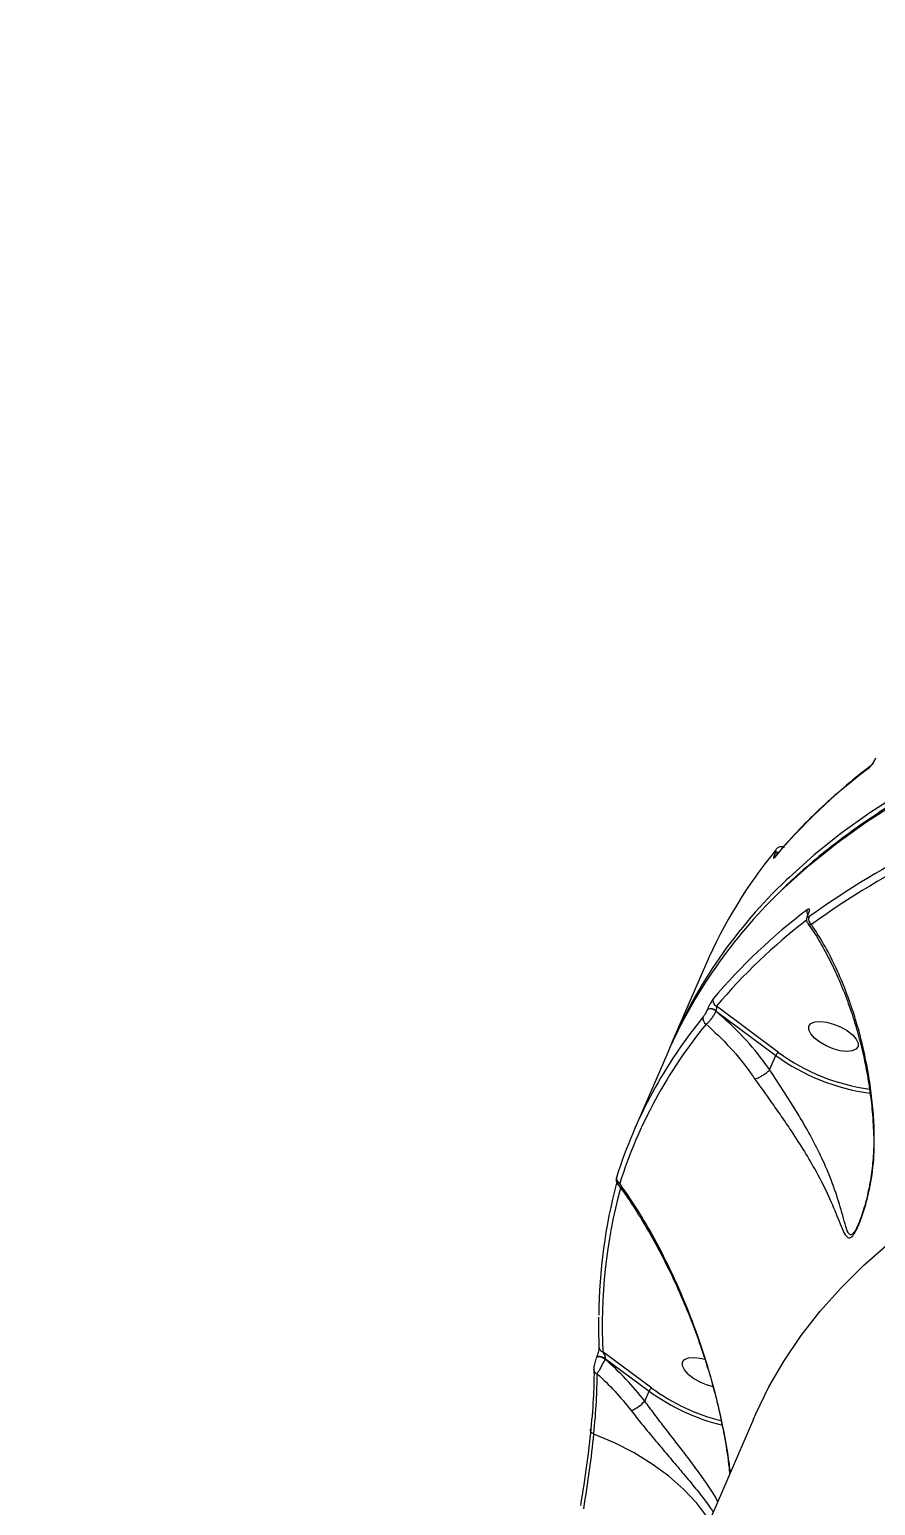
# Model space of a CAD drawing. Header units: millimetres. Extents: x -5238 to 5144, y -3542 to 5092.
# Drawn here: x 2066.2 to 2209.4, y 1084.5 to 1334.4 of the extents above; entities that cross this region are included whole.
import ezdxf

# ---------------------------------------------------------------- set-up
doc = ezdxf.new("R2010")
doc.units = ezdxf.units.MM
for name, color, linetype in [('DIKOM_ОБЪЕКТ', 7, 'Continuous'), ('DIKOM_РАЗМЕР_ЗОНА', 7, 'Continuous'), ('DIKOM_РАЗМЕР_ОБЪЕКТА', 7, 'Continuous')]:
    doc.layers.add(name, color=color, linetype=linetype)
doc.styles.add('style1', font='arial.ttf', dxfattribs={"width": 0.8})
doc.dimstyles.new('1-50', dxfattribs={"dimtxt": 300, "dimasz": 200, "dimexe": 100, "dimexo": 0, "dimgap": 100, "dimtad": 1, "dimtxsty": 'style1', "dimcen": 200, "dimclrd": 7, "dimclre": 7, "dimclrt": 7, "dimadec": 1, "dimazin": 2, "dimtfac": 1, "dimtmove": 0, "dimatfit": 2, "dimfxl": 0, "dimlwd": 25, "dimlwe": 18, "dimarcsym": 0})

# ---------------------------------------------------------------- blocks, each defined once
blk = doc.blocks.new('*D0')
at = {"layer": 'Defpoints', "color": 0, "transparency": 16777216}
for p in [(2469.51, 3229.24), (-4251.52, -643.28), (-419.57, -643.28)]:
    blk.add_point(p, dxfattribs=at)
at = {"layer": 'DIKOM_РАЗМЕР_ОБЪЕКТА', "color": 7, "lineweight": 18, "transparency": 16777216}
for p, q in [((2469.51, 3229.24), (-4351.52, 3229.24)), ((-419.57, -643.28), (-4351.52, -643.28))]:
    blk.add_line(p, q, dxfattribs=at)
at = {"layer": 'DIKOM_РАЗМЕР_ОБЪЕКТА', "color": 7, "lineweight": 25, "transparency": 16777216}
blk.add_line((-4251.52, 3029.24), (-4251.52, -443.28), dxfattribs=at)
at = {"layer": 'DIKOM_РАЗМЕР_ОБЪЕКТА', "color": 7, "transparency": 16777216}
for points in [[(-4284.86, 3029.24), (-4218.19, 3029.24), (-4251.52, 3229.24)], [(-4284.86, -443.28), (-4218.19, -443.28), (-4251.52, -643.28)]]:
    blk.add_solid(points, dxfattribs=at)
at = {"layer": 'DIKOM_РАЗМЕР_ОБЪЕКТА', "color": 7, "transparency": 16777216, "insert": (-4504.8, 1292.98), "char_height": 300, "attachment_point": 5, "rotation": 90, "style": 'style1'}
blk.add_mtext('3900', dxfattribs=at)
blk = doc.blocks.new('*D1')
at = {"layer": 'Defpoints', "color": 0, "transparency": 16777216}
for p in [(-4787.63, 5091.56), (3144.22, 5091.56), (-2554.16, -2403.28)]:
    blk.add_point(p, dxfattribs=at)
at = {"layer": 'DIKOM_РАЗМЕР_ЗОНА', "color": 7, "lineweight": 18, "transparency": 16777216}
for p, q in [((3144.22, 5091.56), (-4887.63, 5091.56)), ((-2554.16, -2403.28), (-4887.63, -2403.28))]:
    blk.add_line(p, q, dxfattribs=at)
at = {"layer": 'DIKOM_РАЗМЕР_ЗОНА', "color": 7, "lineweight": 25, "transparency": 16777216}
blk.add_line((-4787.63, -2203.28), (-4787.63, 4891.56), dxfattribs=at)
at = {"layer": 'DIKOM_РАЗМЕР_ЗОНА', "color": 7, "transparency": 16777216}
for points in [[(-4820.97, 4891.56), (-4754.3, 4891.56), (-4787.63, 5091.56)], [(-4820.97, -2203.28), (-4754.3, -2203.28), (-4787.63, -2403.28)]]:
    blk.add_solid(points, dxfattribs=at)
at = {"layer": 'DIKOM_РАЗМЕР_ЗОНА', "color": 7, "transparency": 16777216, "insert": (-5040.81, 1344.14), "char_height": 300, "attachment_point": 5, "rotation": 90, "style": 'style1'}
blk.add_mtext('7500', dxfattribs=at)
blk = doc.blocks.new('*D2')
at = {"layer": 'Defpoints', "color": 0, "transparency": 16777216}
for p in [(5144.22, 2720.02), (-4054.16, -903.28), (5144.22, -3441.88)]:
    blk.add_point(p, dxfattribs=at)
at = {"layer": 'DIKOM_РАЗМЕР_ЗОНА', "color": 7, "lineweight": 18, "transparency": 16777216}
for p, q in [((5144.22, 2720.02), (5144.22, -3541.88)), ((-4054.16, -903.28), (-4054.16, -3541.88))]:
    blk.add_line(p, q, dxfattribs=at)
at = {"layer": 'DIKOM_РАЗМЕР_ЗОНА', "color": 7, "lineweight": 25, "transparency": 16777216}
blk.add_line((-3854.16, -3441.88), (4944.22, -3441.88), dxfattribs=at)
at = {"layer": 'DIKOM_РАЗМЕР_ЗОНА', "color": 7, "transparency": 16777216}
for points in [[(-3854.16, -3408.54), (-3854.16, -3475.21), (-4054.16, -3441.88)], [(4944.22, -3408.54), (4944.22, -3475.21), (5144.22, -3441.88)]]:
    blk.add_solid(points, dxfattribs=at)
at = {"layer": 'DIKOM_РАЗМЕР_ЗОНА', "color": 7, "transparency": 16777216, "insert": (545.03, -3188.7), "char_height": 300, "attachment_point": 5, "style": 'style1'}
blk.add_mtext('9200', dxfattribs=at)
blk = doc.blocks.new('*D3')
at = {"layer": 'Defpoints', "color": 0, "transparency": 16777216}
for p in [(3889.93, 2956), (-2405.68, -161.05), (3889.93, -2949.28)]:
    blk.add_point(p, dxfattribs=at)
at = {"layer": 'DIKOM_РАЗМЕР_ОБЪЕКТА', "color": 7, "lineweight": 18, "transparency": 16777216}
for p, q in [((3889.93, 2956), (3889.93, -3049.28)), ((-2405.68, -161.05), (-2405.68, -3049.28))]:
    blk.add_line(p, q, dxfattribs=at)
at = {"layer": 'DIKOM_РАЗМЕР_ОБЪЕКТА', "color": 7, "lineweight": 25, "transparency": 16777216}
blk.add_line((-2205.68, -2949.28), (3689.93, -2949.28), dxfattribs=at)
at = {"layer": 'DIKOM_РАЗМЕР_ОБЪЕКТА', "color": 7, "transparency": 16777216}
for points in [[(-2205.68, -2915.95), (-2205.68, -2982.61), (-2405.68, -2949.28)], [(3689.93, -2915.95), (3689.93, -2982.61), (3889.93, -2949.28)]]:
    blk.add_solid(points, dxfattribs=at)
at = {"layer": 'DIKOM_РАЗМЕР_ОБЪЕКТА', "color": 7, "transparency": 16777216, "insert": (742.13, -2696.01), "char_height": 300, "attachment_point": 5, "style": 'style1'}
blk.add_mtext('6300', dxfattribs=at)

msp = doc.modelspace()

# ---------------------------------------------------------------- linework, layer by layer
at = {"layer": 'DIKOM_ОБЪЕКТ', "color": 7, "linetype": 'Continuous', "lineweight": 15}
for p, q in [((2192.414, 1194.922), (2192.403, 1194.895)), ((2197.989, 1184.585), (2197.952, 1184.499)), ((2198.021, 1184.585), (2198.058, 1184.67)), ((2180.704, 1176.099), (2174.964, 1162.845)), ((2180.965, 1168.486), (2180.953, 1168.458)), ((2182.431, 1168.179), (2182.443, 1168.206)), ((2182.443, 1168.206), (2192.558, 1160.669)), ((2193.029, 1161.166), (2182.496, 1169.013)), ((2174.249, 1161.194), (2168.509, 1147.94)), ((2191.502, 1158.231), (2192.558, 1160.669)), ((2191.498, 1158.225), (2191.502, 1158.231)), ((2206.551, 1132.222), (2206.474, 1132.054)), ((2171.548, 1104.327), (2163.241, 1110.484)), ((2161.73, 1107.51), (2161.724, 1106.863)), ((2162.154, 1109.459), (2162.138, 1109.365)), ((2162.188, 1109.536), (2162.154, 1109.459)), ((2163.657, 1109.228), (2163.691, 1109.306)), ((2163.691, 1109.306), (2171.077, 1103.83)), ((2170.346, 1102.143), (2171.077, 1103.83)), ((2188.764, 1099.092), (2072.313, 830.199))]:
    msp.add_line(p, q, dxfattribs=at)
at = {"layer": 'DIKOM_ОБЪЕКТ', "color": 7, "linetype": 'Continuous', "lineweight": 15, "flags": 128}
for points in [[(2213.637, 1205.118), (2208.461, 1201.787), (2203.581, 1198.283), (2199.001, 1194.608), (2194.727, 1190.765), (2194.347, 1190.402)], [(2193.12, 1188.254), (2194.012, 1189.115), (2198.287, 1192.957), (2202.866, 1196.632), (2207.746, 1200.137), (2212.922, 1203.468)], [(2192.452, 1194.414), (2192.418, 1194.37), (2192.331, 1194.218)], [(2199.118, 1163.607), (2198.479, 1164.33), (2198.15, 1165.017), (2198.158, 1165.614), (2198.503, 1166.071), (2199.157, 1166.352), (2200.067, 1166.434), (2201.158, 1166.31), (2202.343, 1165.991), (2203.526, 1165.501), (2204.611, 1164.881), (2205.509, 1164.182), (2206.149, 1163.459), (2206.478, 1162.771), (2206.469, 1162.175), (2206.124, 1161.717), (2205.47, 1161.436), (2204.561, 1161.354), (2203.469, 1161.478), (2202.284, 1161.798), (2201.101, 1162.287), (2200.017, 1162.907), (2199.118, 1163.607)], [(2188.764, 1099.092), (2189.146, 1099.957), (2191.393, 1104.533), (2193.964, 1108.963), (2196.857, 1113.243), (2200.068, 1117.368), (2203.594, 1121.335), (2207.433, 1125.14), (2211.581, 1128.78)], [(2161.72, 1107.509), (2161.719, 1107.539), (2161.719, 1107.541)], [(2163.657, 1109.228), (2163.429, 1109.373), (2163.173, 1109.492), (2162.909, 1109.577), (2162.657, 1109.621), (2162.439, 1109.62), (2162.272, 1109.573), (2162.169, 1109.486), (2162.154, 1109.459)], [(2163.691, 1109.306), (2163.463, 1109.45), (2163.207, 1109.57), (2162.942, 1109.655), (2162.691, 1109.698), (2162.473, 1109.697), (2162.306, 1109.651), (2162.202, 1109.564), (2162.189, 1109.54)], [(2177.718, 1106.708), (2177.078, 1107.431), (2176.749, 1108.119), (2176.758, 1108.715), (2177.103, 1109.173), (2177.756, 1109.454), (2178.666, 1109.535), (2179.758, 1109.412), (2180.526, 1109.224)], [(2161.742, 1096.565), (2161.58, 1096.635), (2161.438, 1096.723), (2161.322, 1096.826), (2161.235, 1096.939), (2161.181, 1097.058), (2161.161, 1097.181), (2161.176, 1097.302), (2161.226, 1097.417)], [(2181.328, 1081.921), (2181.029, 1082.374), (2179.159, 1084.834), (2176.953, 1087.187), (2174.432, 1089.409), (2171.621, 1091.477), (2168.549, 1093.371), (2165.245, 1095.073), (2161.742, 1096.565)]]:
    msp.add_lwpolyline(points, dxfattribs=at)
at = {"layer": 'DIKOM_ОБЪЕКТ', "color": 7, "linetype": 'Continuous', "lineweight": 15}
for centre, radius, start, end in [((2267.457, 1130.895), 98.253, 127.06619, 139.87289), ((2208.955, 1208.988), 0.782, 126.8432, 156.88966), ((2284.671, 1063.477), 148.482, 107.35938, 125.64397), ((2284.91, 1062.469), 148.157, 107.35955, 125.64377), ((2256.417, 1143.152), 82.571, 140.75941, 156.48317), ((2192.786, 1194.386), 0.637, 75.39831, 126.95564), ((2192.8, 1194.408), 0.643, 74.82585, 126.86742), ((2252.411, 1128.977), 84.525, 133.3891, 156.98955), ((2252.358, 1126.835), 85.332, 133.96443, 156.25558), ((2257.088, 1106.965), 98.248, 127.06582, 139.87325), ((2198.795, 1184.991), 0.995, 158.14023, 211.3285), ((2257.259, 1106.015), 97.766, 127.50062, 139.8809), ((2198.14, 1184.418), 0.204, 125.28972, 156.49847), ((2198.185, 1184.497), 0.215, 126.01822, 155.69157), ((2199.141, 1183.77), 1.064, 159.56264, 237.70653), ((2182.919, 1169.936), 1.015, 159.92955, 245.37351), ((2181.477, 1167.185), 1.377, 46.17421, 112.38001), ((2181.489, 1167.212), 1.377, 46.17953, 112.36576), ((2243.498, 1115.462), 81.713, 140.69362, 162.38032), ((2243.825, 1114.344), 81.531, 140.69348, 162.38082), ((2181.213, 1166.877), 1.004, 159.70625, 241.83592), ((2213.013, 1188.707), 34.706, 233.88739, 262.57043), ((2212.877, 1188.384), 33.686, 233.90073, 262.43442), ((2166.482, 1139.871), 0.923, 159.31265, 246.84987), ((2251.34, 1116.178), 88.76, 165.06233, 179.66705), ((2252.885, 1114.8), 89.748, 164.87241, 182.7559), ((2163.484, 1111.338), 0.887, 184.46236, 254.12689), ((2162.572, 1107.588), 0.855, 185.26517, 251.03193), ((2183.886, 1113.805), 9.402, 229.00581, 257.76467), ((2171.931, 1103.491), 0.919, 114.6046, 158.33155), ((2192.104, 1132.778), 35.779, 234.00617, 256.07759), ((2191.948, 1132.417), 34.716, 234.01231, 255.63145), ((2166.013, 1105.947), 5.766, 290.5412, 318.72541)]:
    msp.add_arc(centre, radius, start, end, dxfattribs=at)
for points, knots in [([(2689.823, 1136.349), (2688.04, 1137.262), (2682.87, 1139.908), (2674.24, 1144.205), (2663.91, 1149.202), (2653.501, 1154.08), (2643.022, 1158.839), (2632.48, 1163.474), (2621.883, 1167.983), (2611.24, 1172.361), (2600.558, 1176.605), (2589.846, 1180.713), (2579.111, 1184.68), (2568.361, 1188.505), (2557.605, 1192.184), (2546.85, 1195.714), (2536.105, 1199.093), (2525.378, 1202.319), (2514.677, 1205.388), (2504.009, 1208.299), (2493.383, 1211.049), (2482.807, 1213.636), (2472.289, 1216.059), (2461.836, 1218.315), (2451.457, 1220.403), (2441.159, 1222.321), (2430.95, 1224.067), (2420.838, 1225.641), (2410.829, 1227.041), (2400.933, 1228.267), (2391.155, 1229.316), (2381.504, 1230.189), (2371.987, 1230.884), (2362.61, 1231.401), (2353.381, 1231.741), (2344.307, 1231.901), (2335.394, 1231.883), (2326.65, 1231.685), (2318.08, 1231.309), (2309.691, 1230.754), (2301.49, 1230.021), (2293.482, 1229.111), (2285.674, 1228.022), (2278.072, 1226.758), (2270.68, 1225.318), (2263.505, 1223.703), (2256.553, 1221.915), (2249.828, 1219.955), (2243.335, 1217.823), (2237.081, 1215.523), (2231.069, 1213.054), (2225.303, 1210.42), (2219.79, 1207.621), (2214.533, 1204.661), (2209.537, 1201.541), (2204.802, 1198.266), (2200.344, 1194.831), (2196.5, 1191.581), (2194.265, 1189.411), (2193.32, 1188.493)], [0, 0, 0, 0, 0.0093526, 0.0271224, 0.0448922, 0.0626619, 0.0804317, 0.0982017, 0.1159712, 0.1337409, 0.1515109, 0.1692808, 0.1870504, 0.2048205, 0.2225907, 0.2403612, 0.2581318, 0.2759023, 0.2936733, 0.3114445, 0.3292161, 0.346988, 0.3647601, 0.3825326, 0.4003058, 0.4180791, 0.4358532, 0.4536277, 0.4714026, 0.4891783, 0.5069546, 0.5247316, 0.5425094, 0.5602878, 0.5780672, 0.5958472, 0.6136283, 0.6314101, 0.6491928, 0.6669765, 0.6847609, 0.7025465, 0.7203326, 0.7381198, 0.7559073, 0.7736955, 0.7914839, 0.8092721, 0.8270598, 0.8448465, 0.8626315, 0.8804142, 0.8981937, 0.9159692, 0.9337395, 0.9515035, 0.9692603, 0.9870086, 1, 1, 1, 1]), ([(2208.236, 1209.295), (2208.25, 1209.306), (2208.349, 1209.383), (2208.547, 1209.58), (2208.833, 1209.937), (2209.091, 1210.315), (2209.322, 1210.706), (2209.438, 1210.955), (2209.496, 1211.08)], [0, 0, 0, 0, 0.0392168, 0.2871954, 0.4952154, 0.6709818, 0.8352839, 1, 1, 1, 1]), ([(2209.426, 1210.994), (2209.396, 1210.927), (2209.33, 1210.782), (2209.183, 1210.516), (2208.998, 1210.222), (2208.781, 1209.924), (2208.6, 1209.714), (2208.489, 1209.616), (2208.488, 1209.615), (2208.487, 1209.615)], [0, 0, 0, 0, 0.1091419, 0.2385566, 0.3926294, 0.5781357, 0.7967107, 0.9631445, 1, 1, 1, 1]), ([(2208.48, 1209.609), (2207.699, 1209.004), (2205.438, 1207.252), (2201.902, 1204.236), (2197.969, 1200.512), (2194.847, 1197.222), (2193.081, 1195.152), (2192.452, 1194.414)], [0, 0, 0, 0, 0.129317, 0.3744339, 0.6194506, 0.8643331, 1, 1, 1, 1]), ([(2192.403, 1194.895), (2192.377, 1194.834), (2192.292, 1194.635), (2192.188, 1194.347), (2192.142, 1194.127), (2192.185, 1194.064), (2192.282, 1194.167), (2192.331, 1194.218)], [0, 0, 0, 0, 0.0931556, 0.3039005, 0.5302288, 0.7652226, 1, 1, 1, 1]), ([(2192.466, 1195.384), (2192.499, 1195.419), (2192.564, 1195.49), (2192.592, 1195.447), (2192.561, 1195.298), (2192.49, 1195.1), (2192.432, 1194.963), (2192.414, 1194.922)], [0, 0, 0, 0, 0.2336478, 0.467322, 0.6955507, 0.9086749, 1, 1, 1, 1]), ([(2193.999, 1195.844), (2193.955, 1195.876), (2193.813, 1195.985), (2193.526, 1196.036), (2193.217, 1196.009), (2192.974, 1195.916), (2192.79, 1195.791), (2192.654, 1195.664), (2192.587, 1195.579), (2192.554, 1195.535)], [0, 0, 0, 0, 0.0910573, 0.3017421, 0.4708003, 0.6166284, 0.7459541, 0.870785, 1, 1, 1, 1]), ([(2192.452, 1194.414), (2192.452, 1194.414), (2192.446, 1194.407), (2192.449, 1194.411), (2192.452, 1194.414)], [0, 0, 0, 0, 0.076125, 1, 1, 1, 1]), ([(2198.058, 1184.67), (2198.082, 1184.727), (2198.164, 1184.923), (2198.24, 1185.2), (2198.237, 1185.426), (2198.127, 1185.518), (2197.961, 1185.417), (2197.871, 1185.361)], [0, 0, 0, 0, 0.0796138, 0.2756798, 0.4707578, 0.7105389, 1, 1, 1, 1]), ([(2198.086, 1184.861), (2198.085, 1184.855), (2198.082, 1184.842), (2198.054, 1184.744), (2198.012, 1184.642), (2197.989, 1184.584)], [0, 0, 0, 0, 0.2960663, 0.6043405, 1, 1, 1, 1]), ([(2197.953, 1184.491), (2197.895, 1184.346), (2197.786, 1184.074), (2197.739, 1183.691), (2197.783, 1183.323), (2197.91, 1183.132), (2197.961, 1183.055)], [0, 0, 0, 0, 0.3072269, 0.574545, 0.8284674, 1, 1, 1, 1]), ([(2198.144, 1184.141), (2198.083, 1184.105), (2197.974, 1184.04), (2197.905, 1184.103), (2197.904, 1184.246), (2197.954, 1184.422), (2198.006, 1184.547), (2198.021, 1184.585)], [0, 0, 0, 0, 0.3025322, 0.5346586, 0.7254734, 0.9170627, 1, 1, 1, 1]), ([(2197.948, 1183.03), (2198.291, 1182.548), (2199.256, 1181.192), (2200.721, 1178.688), (2202.341, 1175.554), (2203.828, 1172.181), (2205.164, 1168.626), (2206.326, 1164.929), (2207.296, 1161.156), (2208.072, 1157.345), (2208.632, 1153.533), (2208.956, 1150.544), (2209.025, 1148.818), (2209.043, 1148.372)], [0, 0, 0, 0, 0.0574749, 0.1614476, 0.2659875, 0.3709914, 0.4765459, 0.5800731, 0.6814425, 0.78003, 0.8755104, 0.9678344, 1, 1, 1, 1]), ([(2197.977, 1183.053), (2198.018, 1182.995), (2198.124, 1182.845), (2198.368, 1182.832), (2198.544, 1182.865), (2198.573, 1182.87)], [0, 0, 0, 0, 0.3434678, 0.8948373, 1, 1, 1, 1]), ([(2209.225, 1148.261), (2209.208, 1148.595), (2209.124, 1150.276), (2208.862, 1153.269), (2208.133, 1158.534), (2207.05, 1163.468), (2205.591, 1168.367), (2204.246, 1172.116), (2202.564, 1175.976), (2200.688, 1179.609), (2199.278, 1181.783), (2198.573, 1182.87)], [0, 0, 0, 0, 0.024294, 0.1222474, 0.2202173, 0.4215167, 0.5118883, 0.6322367, 0.7525901, 0.8762948, 1, 1, 1, 1]), ([(2181.966, 1170.284), (2181.917, 1170.221), (2181.813, 1170.085), (2181.604, 1169.75), (2181.376, 1169.341), (2181.151, 1168.899), (2181.027, 1168.623), (2180.965, 1168.486)], [0, 0, 0, 0, 0.1890136, 0.4045165, 0.6068364, 0.8033782, 1, 1, 1, 1]), ([(2180.953, 1168.458), (2180.911, 1168.365), (2180.827, 1168.177), (2180.674, 1167.876), (2180.517, 1167.595), (2180.375, 1167.363), (2180.304, 1167.269), (2180.271, 1167.225)], [0, 0, 0, 0, 0.1950796, 0.3900486, 0.5932404, 0.8110702, 1, 1, 1, 1]), ([(2180.739, 1165.991), (2180.832, 1166.055), (2181.034, 1166.192), (2181.409, 1166.585), (2181.797, 1167.085), (2182.159, 1167.639), (2182.34, 1167.998), (2182.431, 1168.179)], [0, 0, 0, 0, 0.1847569, 0.3988148, 0.6012696, 0.7990276, 1, 1, 1, 1]), ([(2191.502, 1158.231), (2191.285, 1158.537), (2189.907, 1160.474), (2187.023, 1164.03), (2184.016, 1166.746), (2182.431, 1168.179)], [0, 0, 0, 0, 0.0814787, 0.5156612, 1, 1, 1, 1]), ([(2182.443, 1168.206), (2182.457, 1168.243), (2182.475, 1168.291), (2182.505, 1168.401), (2182.529, 1168.54), (2182.538, 1168.722), (2182.528, 1168.887), (2182.506, 1168.972), (2182.496, 1169.013)], [0, 0, 0, 0, 0.1271687, 0.1626294, 0.340445, 0.5454673, 0.7831617, 1, 1, 1, 1]), ([(2180.739, 1165.991), (2182.13, 1164.695), (2184.857, 1162.153), (2187.495, 1158.848), (2188.797, 1156.984), (2189.004, 1156.687)], [0, 0, 0, 0, 0.4665351, 0.9150056, 1, 1, 1, 1]), ([(2193.029, 1161.166), (2193.021, 1161.163), (2192.999, 1161.156), (2192.94, 1161.129), (2192.847, 1161.065), (2192.732, 1160.949), (2192.628, 1160.811), (2192.582, 1160.717), (2192.558, 1160.669)], [0, 0, 0, 0, 0.0536889, 0.1414778, 0.3561442, 0.5707493, 0.7853768, 1, 1, 1, 1]), ([(2189.004, 1156.687), (2189.019, 1156.689), (2189.145, 1156.713), (2189.449, 1156.815), (2189.973, 1157.077), (2190.538, 1157.432), (2191.079, 1157.834), (2191.361, 1158.097), (2191.498, 1158.225)], [0, 0, 0, 0, 0.0259943, 0.2202998, 0.4178885, 0.6154969, 0.8131002, 1, 1, 1, 1]), ([(2206.474, 1132.054), (2206.348, 1131.756), (2206.048, 1131.049), (2205.56, 1130.389), (2205.116, 1130.239), (2204.69, 1130.78), (2204.278, 1132.111), (2203.624, 1134.539), (2202.585, 1137.959), (2200.992, 1141.97), (2199.107, 1145.871), (2197.336, 1149.067), (2195.594, 1151.95), (2193.719, 1154.858), (2192.347, 1157.012), (2191.499, 1158.225), (2191.498, 1158.225)], [0, 0, 0, 0, 0.0251039, 0.0596895, 0.0942542, 0.1362037, 0.2128305, 0.291637, 0.4282407, 0.5680856, 0.6669526, 0.768113, 0.8326901, 0.8985007, 0.9999667, 1, 1, 1, 1]), ([(2189.004, 1156.687), (2189.919, 1155.392), (2191.405, 1153.29), (2193.495, 1150.331), (2195.425, 1147.503), (2197.459, 1144.339), (2199.639, 1140.59), (2201.582, 1136.724), (2202.912, 1133.523), (2203.805, 1131.27), (2204.37, 1130.084), (2204.914, 1129.682), (2205.431, 1129.909), (2206.079, 1130.817), (2206.882, 1132.591), (2207.713, 1135.095), (2208.575, 1138.645), (2209.258, 1143.054), (2209.236, 1146.515), (2209.225, 1148.261)], [0, 0, 0, 0, 0.0742571, 0.1205058, 0.1678161, 0.2375785, 0.3094444, 0.4056698, 0.5047068, 0.56025, 0.6168549, 0.648477, 0.6753888, 0.7024596, 0.7386868, 0.7871102, 0.8368192, 0.9176538, 1, 1, 1, 1]), ([(2209.049, 1148.363), (2209.083, 1147.864), (2209.188, 1146.293), (2209.072, 1143.617), (2208.725, 1140.329), (2208.18, 1137.414), (2207.591, 1135.107), (2207.097, 1133.558), (2206.731, 1132.567), (2206.539, 1132.158), (2206.487, 1132.048)], [0, 0, 0, 0, 0.0859255, 0.2709225, 0.4640118, 0.6644898, 0.7940472, 0.8924315, 0.9710653, 1, 1, 1, 1]), ([(2209.065, 1148.372), (2209.061, 1148.368), (2209.036, 1148.337), (2209.111, 1148.299), (2209.198, 1148.27), (2209.225, 1148.261)], [0, 0, 0, 0, 0.1030025, 0.7241992, 1, 1, 1, 1]), ([(2165.592, 1140.125), (2165.579, 1140.081), (2165.544, 1139.973), (2165.514, 1139.859), (2165.485, 1139.684), (2165.484, 1139.485), (2165.529, 1139.241), (2165.626, 1139.081), (2165.678, 1138.996)], [0, 0, 0, 0, 0.16448, 0.4097504, 0.5389859, 0.6536445, 0.8144399, 1, 1, 1, 1]), ([(2165.689, 1139.004), (2165.988, 1138.611), (2167.139, 1137.094), (2169.04, 1134.185), (2171.393, 1130.272), (2173.643, 1126.066), (2175.793, 1121.596), (2177.794, 1116.941), (2179.586, 1112.195), (2181.132, 1107.471), (2182.433, 1102.792), (2183.457, 1098.397), (2184.207, 1094.364), (2184.636, 1091.631), (2184.771, 1090.168), (2184.794, 1089.923)], [0, 0, 0, 0, 0.0324995, 0.1251554, 0.219117, 0.3144031, 0.4109861, 0.5089201, 0.6033056, 0.6930532, 0.7786478, 0.8607992, 0.9273934, 0.9878706, 1, 1, 1, 1]), ([(2165.69, 1139.005), (2165.696, 1138.988), (2165.735, 1138.886), (2165.897, 1138.909), (2166.068, 1138.996), (2166.119, 1139.023)], [0, 0, 0, 0, 0.1198343, 0.7376904, 1, 1, 1, 1]), ([(2184.766, 1089.859), (2184.74, 1090.184), (2184.578, 1092.191), (2183.973, 1095.796), (2183.011, 1100.649), (2181.594, 1106.211), (2179.685, 1112.343), (2177.172, 1118.949), (2174.351, 1125.227), (2171.747, 1130.16), (2169.02, 1134.799), (2167.272, 1137.344), (2166.119, 1139.023)], [0, 0, 0, 0, 0.0160262, 0.0988726, 0.1844321, 0.2700143, 0.4010363, 0.5320949, 0.6664069, 0.8007285, 0.8685357, 1, 1, 1, 1]), ([(2162.534, 1116.379), (2162.527, 1114.955), (2162.52, 1113.261), (2162.588, 1111.543), (2162.599, 1111.268)], [0, 0, 0, 0, 0.8403917, 1, 1, 1, 1]), ([(2162.6, 1111.257), (2162.6, 1111.255), (2162.6, 1111.247), (2162.597, 1111.097), (2162.561, 1110.82), (2162.48, 1110.421), (2162.371, 1110.032), (2162.27, 1109.733), (2162.211, 1109.594), (2162.188, 1109.54)], [0, 0, 0, 0, 0.0399746, 0.1849157, 0.3972209, 0.6169383, 0.7837461, 0.9149921, 1, 1, 1, 1]), ([(2163.691, 1109.306), (2163.698, 1109.326), (2163.709, 1109.36), (2163.718, 1109.439), (2163.713, 1109.516), (2163.688, 1109.663), (2163.615, 1109.887), (2163.461, 1110.191), (2163.319, 1110.381), (2163.241, 1110.484)], [0, 0, 0, 0, 0.0447756, 0.0742537, 0.1535934, 0.1941644, 0.3790305, 0.6613069, 1, 1, 1, 1]), ([(2162.097, 1109.302), (2162.067, 1109.229), (2161.979, 1109.012), (2161.864, 1108.599), (2161.757, 1108.079), (2161.711, 1107.744), (2161.72, 1107.552), (2161.721, 1107.54)], [0, 0, 0, 0, 0.1203339, 0.3560946, 0.6171112, 0.9768492, 1, 1, 1, 1]), ([(2162.294, 1106.779), (2162.377, 1106.904), (2162.542, 1107.153), (2162.888, 1107.746), (2163.244, 1108.402), (2163.505, 1108.913), (2163.627, 1109.166), (2163.657, 1109.228)], [0, 0, 0, 0, 0.2415815, 0.4834048, 0.7164283, 0.9306373, 1, 1, 1, 1]), ([(2170.346, 1102.143), (2169.309, 1103.419), (2167.221, 1105.986), (2164.85, 1108.143), (2163.657, 1109.228)], [0, 0, 0, 0, 0.4968482, 1, 1, 1, 1]), ([(2161.768, 1107.143), (2161.753, 1105.871), (2161.721, 1103.066), (2161.401, 1099.414), (2161.226, 1097.417)], [0, 0, 0, 0, 0.4532363, 1, 1, 1, 1]), ([(2161.742, 1096.565), (2161.908, 1098.469), (2162.246, 1102.323), (2162.278, 1105.282), (2162.294, 1106.779)], [0, 0, 0, 0, 0.493817, 1, 1, 1, 1]), ([(2162.294, 1106.779), (2163.302, 1105.826), (2165.33, 1103.909), (2167.131, 1101.672), (2168.036, 1100.548)], [0, 0, 0, 0, 0.4974097, 1, 1, 1, 1]), ([(2168.036, 1100.548), (2168.625, 1099.795), (2169.82, 1098.269), (2171.754, 1095.934), (2173.733, 1093.59), (2175.757, 1091.209), (2177.761, 1088.825), (2179.711, 1086.407), (2181.138, 1084.563), (2181.784, 1083.584), (2181.943, 1083.342)], [0, 0, 0, 0, 0.1200775, 0.2433874, 0.3687438, 0.4969889, 0.6383509, 0.7828132, 0.9462233, 1, 1, 1, 1]), ([(2182.73, 1085.158), (2182.614, 1085.369), (2182.062, 1086.373), (2180.816, 1088.231), (2179.052, 1090.721), (2177.256, 1093.107), (2175.408, 1095.502), (2173.65, 1097.765), (2171.928, 1100.003), (2170.877, 1101.424), (2170.346, 1102.143)], [0, 0, 0, 0, 0.0460062, 0.2187188, 0.3635841, 0.5112649, 0.6380542, 0.7675395, 0.8824095, 1, 1, 1, 1]), ([(2161.226, 1097.417), (2161.013, 1095.425), (2160.582, 1091.395), (2159.842, 1086.791), (2159.468, 1084.462)], [0, 0, 0, 0, 0.4941742, 1, 1, 1, 1]), ([(2160.013, 1083.88), (2160.373, 1086.108), (2161.101, 1090.618), (2161.526, 1094.567), (2161.742, 1096.565)], [0, 0, 0, 0, 0.4941632, 1, 1, 1, 1])]:
    msp.add_open_spline(points, degree=3, knots=knots, dxfattribs=at)

# ---------------------------------------------------------------- dimensions: what is measured, and where the dimension line sits
at = {"layer": 'DIKOM_РАЗМЕР_ЗОНА'}
dim = msp.add_linear_dim(base=(-4787.635, 5091.556), p1=(-2554.164, -2403.276), p2=(3144.22, 5091.556), angle=90, text='7500', dimstyle='1-50', dxfattribs=at)
dim.commit()
dim.dimension.update_dxf_attribs({"geometry": '*D1', "text_midpoint": (-4787.635, 1344.14), "dimtype": 160})
dim = msp.add_linear_dim(base=(5144.22, -3441.876), p1=(-4054.164, -903.276), p2=(5144.22, 2720.022), text='9200', dimstyle='1-50', dxfattribs=at)
dim.commit()
dim.dimension.update_dxf_attribs({"geometry": '*D2', "text_midpoint": (545.028, -3441.876), "dimtype": 160})
at = {"layer": 'DIKOM_РАЗМЕР_ОБЪЕКТА'}
dim = msp.add_linear_dim(base=(-4251.523, -643.276), p1=(2469.506, 3229.243), p2=(-419.568, -643.276), angle=90, text='3900', dimstyle='1-50', dxfattribs=at)
dim.commit()
dim.dimension.update_dxf_attribs({"geometry": '*D0', "text_midpoint": (-4251.523, 1292.984), "dimtype": 160})
dim = msp.add_linear_dim(base=(3889.931, -2949.281), p1=(-2405.679, -161.052), p2=(3889.931, 2956.002), text='6300', dimstyle='1-50', dxfattribs=at)
dim.commit()
dim.dimension.update_dxf_attribs({"geometry": '*D3', "text_midpoint": (742.126, -2949.281), "dimtype": 160})

doc.saveas('drawing.dxf')
